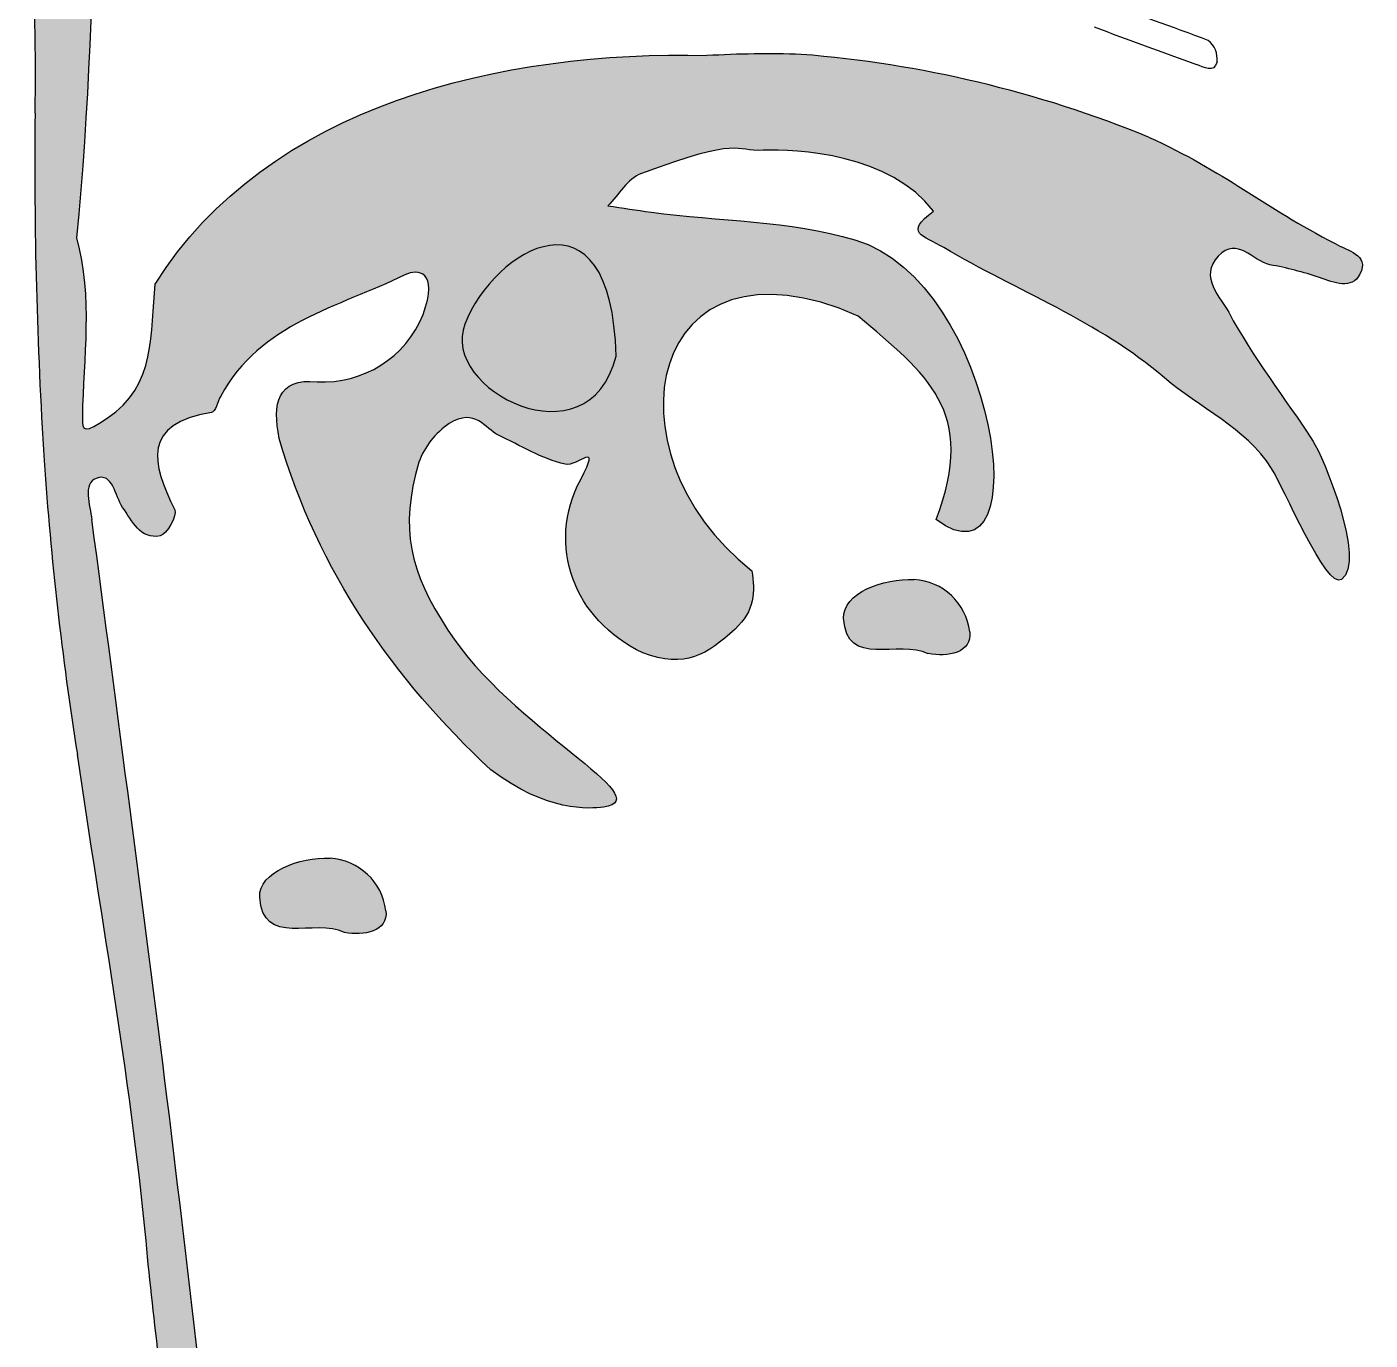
# Model space of a CAD drawing. Extents: x 0 to 482, y -61 to 277.
# Drawn here: x 355.99 to 368.28, y 239.45 to 251.47 of the extents above; entities that cross this region are included whole.
import ezdxf

# ---------------------------------------------------------------- set-up
doc = ezdxf.new("R2010")
doc.units = 0
doc.layers.add('weight - ina 2', color=7, linetype='CONTINUOUS', lineweight=25, true_color=0x000000)

msp = doc.modelspace()

# ---------------------------------------------------------------- hatches: boundary and pattern name
at = {"layer": 'weight - ina 2', "true_color": 0x0000ff}
h = msp.add_hatch(color=5, dxfattribs=at)
edge = h.paths.add_edge_path()
edge.add_spline(control_points=[(367.36455423999996, 249.2899607631566), (367.20719615999997, 249.32333974982328), (367.06652757333325, 249.55341633648996), (366.8912878933333, 249.36983190982326)], knot_values=[0, 0, 0, 0, 1, 1, 1, 1], degree=3, periodic=0)
edge.add_spline(control_points=[(366.8912878933333, 249.36983190982326), (366.7088955733333, 249.17909484315663), (366.91751424, 248.98597356315662), (366.9866564266667, 248.85484182982327)], knot_values=[0, 0, 0, 0, 1, 1, 1, 1], degree=3, periodic=0)
edge.add_spline(control_points=[(366.9866564266667, 248.85484182982327), (367.20719615999997, 248.44118081648995), (367.50283861333327, 248.0680514298233), (367.7603336533333, 247.67346412315663)], knot_values=[0, 0, 0, 0, 1, 1, 1, 1], degree=3, periodic=0)
edge.add_spline(control_points=[(367.7603336533333, 247.67346412315663), (367.84378111999996, 247.54590870982332), (368.25267370666666, 246.5731496698233), (368.01902079999996, 246.40744684315663)], knot_values=[0, 0, 0, 0, 1, 1, 1, 1], degree=3, periodic=0)
edge.add_spline(control_points=[(368.01902079999996, 246.40744684315663), (367.88312063999996, 246.31088620315663), (367.4801885866666, 247.26933996315665), (367.38005162666667, 247.42431382982332)], knot_values=[0, 0, 0, 0, 1, 1, 1, 1], degree=3, periodic=0)
edge.add_spline(control_points=[(367.38005162666667, 247.42431382982332), (367.1309013333333, 247.80936428315664), (366.72081663999995, 247.97625921648995), (366.39894784, 248.2540200698233)], knot_values=[0, 0, 0, 0, 1, 1, 1, 1], degree=3, periodic=0)
edge.add_spline(control_points=[(366.39894784, 248.2540200698233), (365.79097343999996, 248.77735489648992), (365.0506752, 249.05034732315661), (364.37832704, 249.4473188431566)], knot_values=[0, 0, 0, 0, 1, 1, 1, 1], degree=3, periodic=0)
edge.add_spline(control_points=[(364.37832704, 249.4473188431566), (364.1887820799999, 249.5593768698233), (364.01235029333327, 249.57845057648996), (364.2841506133333, 249.7799166031566)], knot_values=[0, 0, 0, 0, 1, 1, 1, 1], degree=3, periodic=0)
edge.add_spline(control_points=[(364.2841506133333, 249.7799166031566), (363.9, 250.29999999999998), (363.02409386666665, 250.35451201648996), (362.72606719999993, 250.33782252315663)], knot_values=[0, 0, 0, 0, 1, 1, 1, 1], degree=3, periodic=0)
edge.add_spline(control_points=[(362.72606719999993, 250.33782252315663), (362.4566510933332, 250.32351724315663), (362.53652223999995, 250.46895425648998), (361.6126395733333, 250.12562753649)], knot_values=[0, 0, 0, 0, 1, 1, 1, 1], degree=3, periodic=0)
edge.add_spline(control_points=[(361.6126395733333, 250.12562753649), (361.4826999466666, 250.07675116315664), (361.40640512, 249.93012204315664), (361.30507605333327, 249.82998508315666)], knot_values=[0, 0, 0, 0, 1, 1, 1, 1], degree=3, periodic=0)
edge.add_arc((367.2392082761202, 288.55370839817203), 39.17576639474185, 261.28761049749517, 261.87099843847307)
edge.add_spline(control_points=[(361.69966336, 249.77157185648994), (362.32194304, 249.68693228315664), (362.9644885333332, 249.69766124315666), (363.56650239999993, 249.51884524315665)], knot_values=[0, 0, 0, 0, 1, 1, 1, 1], degree=3, periodic=0)
edge.add_spline(control_points=[(363.56650239999993, 249.51884524315665), (364.86589866666657, 249.13260268315662), (365.26406229333327, 246.24889665649), (364.3091848533333, 246.95700801648997)], knot_values=[0, 0, 0, 0, 1, 1, 1, 1], degree=3, periodic=0)
edge.add_spline(control_points=[(364.3091848533333, 246.95700801648997), (364.68946687999994, 247.95837761648997), (364.2197768533333, 248.28620694982328), (363.59630506666656, 248.82027073649)], knot_values=[0, 0, 0, 0, 1, 1, 1, 1], degree=3, periodic=0)
edge.add_spline(control_points=[(363.59630506666656, 248.82027073649), (361.6722449066666, 249.6702427898233), (361.23593386666664, 247.58047980315663), (362.6223539199999, 246.48851009649)], knot_values=[0, 0, 0, 0, 1, 1, 1, 1], degree=3, periodic=0)
edge.add_spline(control_points=[(362.6223539199999, 246.48851009649), (362.65454079999995, 246.29658092315663), (362.6497723733333, 246.12134124315662), (362.46857216, 245.95563841648996)], knot_values=[0, 0, 0, 0, 1, 1, 1, 1], degree=3, periodic=0)
edge.add_spline(control_points=[(362.46857216, 245.95563841648996), (362.2086929066666, 245.7184091898233), (362.01795583999996, 245.5920458831566), (361.62336853333323, 245.73629078982333)], knot_values=[0, 0, 0, 0, 1, 1, 1, 1], degree=3, periodic=0)
edge.add_spline(control_points=[(361.62336853333323, 245.73629078982333), (360.99155199999996, 246.0438543098233), (360.73763327999995, 246.71858668315664), (361.0559257599999, 247.32536897648998)], knot_values=[0, 0, 0, 0, 1, 1, 1, 1], degree=3, periodic=0)
edge.add_spline(control_points=[(361.0559257599999, 247.32536897648998), (361.2526233599999, 247.6996904698233), (361.02373887999994, 247.43861910982332), (360.9140650666666, 247.4636533498233)], knot_values=[0, 0, 0, 0, 1, 1, 1, 1], degree=3, periodic=0)
edge.add_spline(control_points=[(360.9140650666666, 247.4636533498233), (360.70067797333337, 247.51133761648995), (360.50398037333326, 247.63531670982331), (360.3025143466666, 247.7306852431566)], knot_values=[0, 0, 0, 0, 1, 1, 1, 1], degree=3, periodic=0)
edge.add_spline(control_points=[(360.3025143466666, 247.7306852431566), (360.18211157333326, 247.7879063631566), (360.09389567999995, 247.98579606982327), (359.85189802666656, 247.83559062982332)], knot_values=[0, 0, 0, 0, 1, 1, 1, 1], degree=3, periodic=0)
edge.add_arc((360.2554952729321, 247.23444081698463), 0.7240661811388238, 123.87644320094003, 159.9460110371095)
edge.add_spline(control_points=[(359.5753292799999, 247.48272705648998), (359.3965132799999, 246.87117633648995), (359.4906897066666, 246.4837416698233), (359.83997695999994, 245.94490945648994)], knot_values=[0, 0, 0, 0, 1, 1, 1, 1], degree=3, periodic=0)
edge.add_spline(control_points=[(359.83997695999994, 245.94490945648994), (360.42291712, 245.04486892315666), (361.79264767999996, 244.3987471098233), (361.2633523199999, 244.32483649648998)], knot_values=[0, 0, 0, 0, 1, 1, 1, 1], degree=3, periodic=0)
edge.add_spline(control_points=[(361.2633523199999, 244.32483649648998), (361.1405653333333, 244.30814700315662), (360.7435938133333, 244.27953644315662), (360.2321800533333, 244.6669711098233)], knot_values=[0, 0, 0, 0, 1, 1, 1, 1], degree=3, periodic=0)
edge.add_spline(control_points=[(360.2321800533333, 244.6669711098233), (359.3440605866666, 245.5026378831566), (358.65502293333327, 246.47062849648995), (358.2961988266666, 247.70088257648996)], knot_values=[0, 0, 0, 0, 1, 1, 1, 1], degree=3, periodic=0)
edge.add_spline(control_points=[(358.2961988266666, 247.70088257648996), (358.2330171733333, 248.01679084315666), (358.27712511999994, 248.25402006982333), (358.64310186666665, 248.21944897648996)], knot_values=[0, 0, 0, 0, 1, 1, 1, 1], degree=3, periodic=0)
edge.add_arc((358.7000719466859, 249.2032492767832), 0.9854484364361437, 266.68580721940606, 337.95547753387945)
edge.add_spline(control_points=[(359.6134766933333, 248.83338390982328), (359.7565294933333, 249.23512385648996), (359.5693687466666, 249.25777388315663), (359.44658175999996, 249.19697644315664)], knot_values=[0, 0, 0, 0, 1, 1, 1, 1], degree=3, periodic=0)
edge.add_spline(control_points=[(359.44658175999996, 249.19697644315664), (358.83741525333335, 248.90014188315666), (358.12572757333334, 248.75589697648994), (357.7609429333333, 248.08831724315664)], knot_values=[0, 0, 0, 0, 1, 1, 1, 1], degree=3, periodic=0)
edge.add_spline(control_points=[(357.7609429333333, 248.08831724315664), (357.73233237333335, 248.03705665648994), (357.7132586666666, 247.94407233648997), (357.67749546666664, 247.93811180315663)], knot_values=[0, 0, 0, 0, 1, 1, 1, 1], degree=3, periodic=0)
edge.add_spline(control_points=[(357.67749546666664, 247.93811180315663), (357.0421026133333, 247.83320641649), (357.1243579733333, 247.4767665231566), (357.34012928, 247.04760812315664)], knot_values=[0, 0, 0, 0, 1, 1, 1, 1], degree=3, periodic=0)
edge.add_spline(control_points=[(357.34012928, 247.04760812315664), (357.3651635199999, 246.99753964315664), (357.2674107733333, 246.81872364315663), (357.2066133333333, 246.80799468315664)], knot_values=[0, 0, 0, 0, 1, 1, 1, 1], degree=3, periodic=0)
edge.add_spline(control_points=[(357.2066133333333, 246.80799468315664), (357.0242210133333, 246.77342358982332), (356.9503104, 246.9450869498233), (356.8632866133333, 247.06906604315665)], knot_values=[0, 0, 0, 0, 1, 1, 1, 1], degree=3, periodic=0)
edge.add_spline(control_points=[(356.8632866133333, 247.06906604315665), (356.7905681066666, 247.17277932315662), (356.77864703999995, 247.39212694982328), (356.62128895999996, 247.3349058298233)], knot_values=[0, 0, 0, 0, 1, 1, 1, 1], degree=3, periodic=0)
edge.add_spline(control_points=[(356.62128895999996, 247.3349058298233), (356.4973098666666, 247.28960577648996), (356.56406783999995, 247.08933185648993), (356.58194943999996, 246.95700801648997)], knot_values=[0, 0, 0, 0, 1, 1, 1, 1], degree=3, periodic=0)
edge.add_arc((-433.0038768551653, 141.5247920448598), 796.5938295335378, 7.2208552070704854, 7.605630345109034, ccw=False)
edge.add_arc((-55.828417057254, 191.33227702757642), 416.15404668030124, 6.247752895058682, 6.944994556620486, ccw=False)
edge.add_arc((353.74360488274385, 236.44075337528588), 4.114292017939684, 354.25581927881603, 2.5171028554223085, ccw=False)
edge.add_line((357.83723775999994, 236.0289662031566), (357.47960575999997, 236.0289662031566))
edge.add_spline(control_points=[(357.47960575999997, 236.0289662031566), (357.54755584, 236.6917775098233), (357.2566818133333, 237.34147564315663), (357.2721792, 237.95302636315665)], knot_values=[0, 0, 0, 0, 1, 1, 1, 1], degree=3, periodic=0)
edge.add_spline(control_points=[(357.2721792, 237.95302636315665), (357.2912529066666, 238.72670358982327), (357.1601211733333, 239.45865708315665), (357.0921710933333, 240.20849217648995)], knot_values=[0, 0, 0, 0, 1, 1, 1, 1], degree=3, periodic=0)
edge.add_spline(control_points=[(357.0921710933333, 240.20849217648995), (356.9526946133333, 241.75227030982327), (356.67135744, 243.27459052315663), (356.4496256, 244.80644758982328)], knot_values=[0, 0, 0, 0, 1, 1, 1, 1], degree=3, periodic=0)
edge.add_arc((386.5740493738997, 249.57242513388957), 30.499105719021298, 183.90185897287168, 188.99023563760426, ccw=False)
edge.add_arc((398.82443566750953, 250.2079800935725), 42.76480999540169, 179.37242978102176, 183.6345323246809, ccw=False)
edge.add_spline(control_points=[(356.0621909333333, 250.67638081648997), (356.0836488533333, 251.77192684315662), (355.98708821333327, 252.89131500315662), (356.03596458666664, 253.99162945648996)], knot_values=[0, 0, 0, 0, 1, 1, 1, 1], degree=3, periodic=0)
edge.add_spline(control_points=[(356.03596458666664, 253.99162945648996), (356.0979541333333, 255.38877846982328), (356.3339912533333, 256.77758273649), (356.46035456, 258.17353964315663)], knot_values=[0, 0, 0, 0, 1, 1, 1, 1], degree=3, periodic=0)
edge.add_spline(control_points=[(356.46035456, 258.17353964315663), (356.6260573866666, 260.0129602298233), (356.9896499199999, 261.8142334031566), (357.3723161599999, 263.6166986831566)], knot_values=[0, 0, 0, 0, 1, 1, 1, 1], degree=3, periodic=0)
edge.add_spline(control_points=[(357.3723161599999, 263.6166986831566), (357.48079786666665, 264.13049665649), (357.3723161599999, 264.68124993649), (357.82531669333326, 265.08418198982326)], knot_values=[0, 0, 0, 0, 1, 1, 1, 1], degree=3, periodic=0)
edge.add_spline(control_points=[(357.82531669333326, 265.08418198982326), (358.3713015466666, 267.2991161764899), (358.7790020266666, 266.48013889648996), (358.00651690666666, 264.7575447631566)], knot_values=[0, 0, 0, 0, 1, 1, 1, 1], degree=3, periodic=0)
edge.add_spline(control_points=[(358.00651690666666, 264.7575447631566), (357.39735039999994, 262.67135809648994), (357.10051583999996, 260.52795030982327), (356.8454050133333, 258.3773898831566)], knot_values=[0, 0, 0, 0, 1, 1, 1, 1], degree=3, periodic=0)
edge.add_spline(control_points=[(356.8454050133333, 258.3773898831566), (356.8239470933333, 258.1926133498233), (356.87639978666664, 257.9959157498233), (356.91693141333326, 257.8087550031566)], knot_values=[0, 0, 0, 0, 1, 1, 1, 1], degree=3, periodic=0)
edge.add_spline(control_points=[(356.91693141333326, 257.8087550031566), (356.9395814399999, 257.70384961648995), (356.79414442666666, 257.55364417648997), (356.9526946133333, 257.5119204431566)], knot_values=[0, 0, 0, 0, 1, 1, 1, 1], degree=3, periodic=0)
edge.add_spline(control_points=[(356.9526946133333, 257.5119204431566), (357.0230289066667, 257.4940388431566), (357.1422395733333, 257.62517057648995), (357.22568703999997, 257.7014654031566)], knot_values=[0, 0, 0, 0, 1, 1, 1, 1], degree=3, periodic=0)
edge.add_spline(control_points=[(357.22568703999997, 257.7014654031566), (357.85273514666665, 258.2784450298233), (358.35222783999995, 258.9674826831567), (358.90059690666664, 259.6147966031566)], knot_values=[0, 0, 0, 0, 1, 1, 1, 1], degree=3, periodic=0)
edge.add_spline(control_points=[(358.90059690666664, 259.6147966031566), (359.05676287999995, 259.79957313649), (359.15570773333326, 260.2692631631566), (359.4334685866666, 260.0296497231566)], knot_values=[0, 0, 0, 0, 1, 1, 1, 1], degree=3, periodic=0)
edge.add_spline(control_points=[(359.4334685866666, 260.0296497231566), (359.5789056, 259.90328641648995), (359.68261887999995, 259.29292780315666), (359.33929215999996, 259.0402011898233)], knot_values=[0, 0, 0, 0, 1, 1, 1, 1], degree=3, periodic=0)
edge.add_spline(control_points=[(359.33929215999996, 259.0402011898233), (358.4166016, 258.3630846031566), (357.80981930666667, 257.3879413498233), (356.9777288533333, 256.6297615098233)], knot_values=[0, 0, 0, 0, 1, 1, 1, 1], degree=3, periodic=0)
edge.add_spline(control_points=[(356.9777288533333, 256.6297615098233), (356.54976256, 254.33614828315666), (356.67493376, 251.8577585231566), (356.4412808533333, 249.5379189498233)], knot_values=[0, 0, 0, 0, 1, 1, 1, 1], degree=3, periodic=0)
edge.add_spline(control_points=[(356.4412808533333, 249.5379189498233), (356.59267839999995, 248.98597356315662), (356.50327039999996, 248.44118081648995), (356.49492565333327, 247.89877228315663)], knot_values=[0, 0, 0, 0, 1, 1, 1, 1], degree=3, periodic=0)
edge.add_spline(control_points=[(356.49492565333327, 247.89877228315663), (356.49254144, 247.75095105648998), (356.51757567999994, 247.7521431631566), (356.7214259199999, 247.88446700315666)], knot_values=[0, 0, 0, 0, 1, 1, 1, 1], degree=3, periodic=0)
edge.add_spline(control_points=[(356.7214259199999, 247.88446700315666), (357.17800277333333, 248.18010945648996), (357.1136290133333, 248.6796021498233), (357.1625053866666, 249.11352897648996)], knot_values=[0, 0, 0, 0, 1, 1, 1, 1], degree=3, periodic=0)
edge.add_spline(control_points=[(357.1625053866666, 249.11352897648996), (358.18056448, 250.75148353648996), (360.35258282666666, 251.25812886982328), (362.21107712, 251.2044840698233)], knot_values=[0, 0, 0, 0, 1, 1, 1, 1], degree=3, periodic=0)
edge.add_arc((362.7767020504341, 241.53269048001496), 9.688318884398164, 88.23351877536885, 93.34695422948937, ccw=False)
edge.add_arc((362.2274003673042, 240.60621357060032), 10.644021382771152, 67.77461982448943, 85.43069994675966, ccw=False)
edge.add_spline(control_points=[(366.2535108266666, 250.45941740315664), (366.95327743999997, 250.1411249231566), (367.3037568, 249.82044822982328), (367.96179968, 249.4842741498233)], knot_values=[0, 0, 0, 0, 1, 1, 1, 1], degree=3, periodic=0)
edge.add_spline(control_points=[(367.96179968, 249.4842741498233), (368.06551296, 249.4187082831566), (368.28128426666666, 249.38771350982327), (368.18710784, 249.20412908315663)], knot_values=[0, 0, 0, 0, 1, 1, 1, 1], degree=3, periodic=0)
edge.add_spline(control_points=[(368.18710784, 249.20412908315663), (368.1143893333333, 249.06107628315664), (367.95226282666664, 249.1230658298233), (367.81636266666663, 249.1731343098233)], knot_values=[0, 0, 0, 0, 1, 1, 1, 1], degree=3, periodic=0)
edge.add_arc((366.8156262296356, 246.23500250810795), 3.103883358093988, 71.19100437354807, 79.81354831025533)
h = msp.add_hatch(color=5, dxfattribs=at)
edge = h.paths.add_edge_path()
edge.add_line((364.23765845333327, 245.73033025648996), (364.23765845333327, 245.7291381498233))
edge.add_spline(control_points=[(364.23765845333327, 245.7291381498233), (363.96705023999994, 245.86265409649), (363.48782335999994, 245.58966166982333), (363.4627891199999, 246.05339116315665)], knot_values=[0, 0, 0, 0, 1, 1, 1, 1], degree=3, periodic=0)
edge.add_spline(control_points=[(363.4627891199999, 246.05339116315665), (363.45086805333335, 246.28346774982333), (363.82876586666663, 246.42294422982332), (364.1065267199999, 246.4086389498233)], knot_values=[0, 0, 0, 0, 1, 1, 1, 1], degree=3, periodic=0)
edge.add_arc((364.0765576951918, 245.86550765800442), 0.5439574823465596, 6.746718843751694, 86.8417228164916, ccw=False)
edge.add_spline(control_points=[(364.61674837333334, 245.9294120698233), (364.6405905066666, 245.73748289648995), (364.4128981333332, 245.69456705648997), (364.23765845333327, 245.73033025648996)], knot_values=[0, 0, 0, 0, 1, 1, 1, 1], degree=3, periodic=0)
h = msp.add_hatch(color=5, dxfattribs=at)
edge = h.paths.add_edge_path()
edge.add_spline(control_points=[(358.8934442666666, 243.17683777648995), (358.6228360533333, 243.31035372315662), (358.14360917333323, 243.03736129648996), (358.1185749333333, 243.50109078982328)], knot_values=[0, 0, 0, 0, 1, 1, 1, 1], degree=3, periodic=0)
edge.add_spline(control_points=[(358.1185749333333, 243.50109078982328), (358.1066538666666, 243.73116737649), (358.4845516799999, 243.87064385648995), (358.7623125333332, 243.85633857648997)], knot_values=[0, 0, 0, 0, 1, 1, 1, 1], degree=3, periodic=0)
edge.add_arc((358.7323435085252, 243.31320728467108), 0.543957482346575, 6.746718843754763, 86.84172281649046, ccw=False)
edge.add_spline(control_points=[(359.27253418666663, 243.37711169648995), (359.2963763199999, 243.18518252315664), (359.0686839466666, 243.14226668315666), (358.8934442666666, 243.17802988315663)], knot_values=[0, 0, 0, 0, 1, 1, 1, 1], degree=3, periodic=0)
edge.add_line((358.8934442666666, 243.17802988315663), (358.8934442666666, 243.17683777648995))

# ---------------------------------------------------------------- linework, layer by layer
at = {"layer": 'weight - ina 2', "color": 5, "true_color": 0x0000ff, "flags": 128}
for points in [[(364.23765845333327, 245.73033025648996), (364.23765845333327, 245.7291381498233)], [(358.8934442666666, 243.17802988315663), (358.8934442666666, 243.17683777648995)]]:
    msp.add_lwpolyline(points, dxfattribs=at)
at = {"layer": 'weight - ina 2', "color": 5, "true_color": 0x0000ff}
for centre, radius, start, end in [((357.7792690376559, 227.50860170240537), 25.484648621099804, 69.27391522102126, 71.62898591426877), ((384.0205098507533, 299.86671423083845), 51.73067321676592, 249.3239057463914, 250.42919209812334), ((366.66305219095614, 251.1719995391077), 0.2187773426140203, 353.8219511523243, 51.81411632123449), ((362.7767020504341, 241.53269048001496), 9.688318884398164, 88.23351877536882, 93.34695422948933), ((362.2274003673042, 240.60621357060032), 10.644021382771152, 67.77461982448946, 85.43069994675965), ((398.82443566750953, 250.2079800935725), 42.76480999540169, 179.37242978102176, 183.63453232468092), ((367.2392082761202, 288.55370839817203), 39.17576639474185, 261.28761049749517, 261.87099843847307), ((366.8156262296356, 246.23500250810795), 3.103883358093988, 71.19100437354807, 79.81354831025533), ((358.7000719466859, 249.2032492767832), 0.9854484364361437, 266.68580721940606, 337.95547753387945), ((360.2554952729321, 247.23444081698463), 0.7240661811388238, 123.87644320094003, 159.9460110371095), ((386.5740493738997, 249.57242513388957), 30.499105719021298, 183.90185897287165, 188.99023563760426), ((-433.0038768551653, 141.5247920448598), 796.5938295335378, 7.220855207070434, 7.605630345109054), ((364.0765576951918, 245.86550765800442), 0.5439574823465596, 6.7467188437517045, 86.84172281649155), ((358.7323435085252, 243.31320728467108), 0.543957482346575, 6.746718843754736, 86.84172281649047), ((-55.828417057254, 191.33227702757642), 416.15404668030124, 6.247752895058714, 6.944994556620456)]:
    msp.add_arc(centre, radius, start, end, dxfattribs=at)
for points in [[(356.9777288533333, 256.6297615098233), (356.54976256, 254.33614828315666), (356.67493376, 251.8577585231566), (356.4412808533333, 249.5379189498233)], [(356.0621909333333, 250.67638081648997), (356.0836488533333, 251.77192684315662), (355.98708821333327, 252.89131500315662), (356.03596458666664, 253.99162945648996)], [(357.1625053866666, 249.11352897648996), (358.18056448, 250.75148353648996), (360.35258282666666, 251.25812886982328), (362.21107712, 251.2044840698233)], [(366.8805589333333, 251.14845505648998), (366.8519483733333, 251.0363970298233), (366.75777194666665, 251.1007707898233), (366.69220607999995, 251.12461292315663)], [(362.72606719999993, 250.33782252315663), (362.4566510933332, 250.32351724315663), (362.53652223999995, 250.46895425648998), (361.6126395733333, 250.12562753649)], [(366.2535108266666, 250.45941740315664), (366.95327743999997, 250.1411249231566), (367.3037568, 249.82044822982328), (367.96179968, 249.4842741498233)], [(364.2841506133333, 249.7799166031566), (363.9, 250.29999999999998), (363.02409386666665, 250.35451201648996), (362.72606719999993, 250.33782252315663)], [(361.3801787733333, 248.4531018831566), (361.33845504, 250.08032748315662), (360.26198271999993, 249.43182145648996), (359.99614293333326, 248.74755222982327)], [(361.6126395733333, 250.12562753649), (361.4826999466666, 250.07675116315664), (361.40640512, 249.93012204315664), (361.30507605333327, 249.82998508315666)], [(361.69966336, 249.77157185648994), (362.32194304, 249.68693228315664), (362.9644885333332, 249.69766124315666), (363.56650239999993, 249.51884524315665)], [(364.37832704, 249.4473188431566), (364.1887820799999, 249.5593768698233), (364.01235029333327, 249.57845057648996), (364.2841506133333, 249.7799166031566)], [(363.59630506666656, 248.82027073649), (361.6722449066666, 249.6702427898233), (361.23593386666664, 247.58047980315663), (362.6223539199999, 246.48851009649)], [(356.4412808533333, 249.5379189498233), (356.59267839999995, 248.98597356315662), (356.50327039999996, 248.44118081648995), (356.49492565333327, 247.89877228315663)], [(363.56650239999993, 249.51884524315665), (364.86589866666657, 249.13260268315662), (365.26406229333327, 246.24889665649), (364.3091848533333, 246.95700801648997)], [(367.36455423999996, 249.2899607631566), (367.20719615999997, 249.32333974982328), (367.06652757333325, 249.55341633648996), (366.8912878933333, 249.36983190982326)], [(367.96179968, 249.4842741498233), (368.06551296, 249.4187082831566), (368.28128426666666, 249.38771350982327), (368.18710784, 249.20412908315663)], [(366.39894784, 248.2540200698233), (365.79097343999996, 248.77735489648992), (365.0506752, 249.05034732315661), (364.37832704, 249.4473188431566)], [(366.8912878933333, 249.36983190982326), (366.7088955733333, 249.17909484315663), (366.91751424, 248.98597356315662), (366.9866564266667, 248.85484182982327)], [(359.6134766933333, 248.83338390982328), (359.7565294933333, 249.23512385648996), (359.5693687466666, 249.25777388315663), (359.44658175999996, 249.19697644315664)], [(368.18710784, 249.20412908315663), (368.1143893333333, 249.06107628315664), (367.95226282666664, 249.1230658298233), (367.81636266666663, 249.1731343098233)], [(356.7214259199999, 247.88446700315666), (357.17800277333333, 248.18010945648996), (357.1136290133333, 248.6796021498233), (357.1625053866666, 249.11352897648996)], [(359.44658175999996, 249.19697644315664), (358.83741525333335, 248.90014188315666), (358.12572757333334, 248.75589697648994), (357.7609429333333, 248.08831724315664)], [(366.9866564266667, 248.85484182982327), (367.20719615999997, 248.44118081648995), (367.50283861333327, 248.0680514298233), (367.7603336533333, 247.67346412315663)], [(359.99614293333326, 248.74755222982327), (359.76368213333336, 248.14792257648998), (361.13102847999994, 247.45054017648994), (361.3801787733333, 248.4531018831566)], [(364.3091848533333, 246.95700801648997), (364.68946687999994, 247.95837761648997), (364.2197768533333, 248.28620694982328), (363.59630506666656, 248.82027073649)], [(358.2961988266666, 247.70088257648996), (358.2330171733333, 248.01679084315666), (358.27712511999994, 248.25402006982333), (358.64310186666665, 248.21944897648996)], [(367.38005162666667, 247.42431382982332), (367.1309013333333, 247.80936428315664), (366.72081663999995, 247.97625921648995), (366.39894784, 248.2540200698233)], [(357.7609429333333, 248.08831724315664), (357.73233237333335, 248.03705665648994), (357.7132586666666, 247.94407233648997), (357.67749546666664, 247.93811180315663)], [(360.3025143466666, 247.7306852431566), (360.18211157333326, 247.7879063631566), (360.09389567999995, 247.98579606982327), (359.85189802666656, 247.83559062982332)], [(356.49492565333327, 247.89877228315663), (356.49254144, 247.75095105648998), (356.51757567999994, 247.7521431631566), (356.7214259199999, 247.88446700315666)], [(357.67749546666664, 247.93811180315663), (357.0421026133333, 247.83320641649), (357.1243579733333, 247.4767665231566), (357.34012928, 247.04760812315664)], [(360.9140650666666, 247.4636533498233), (360.70067797333337, 247.51133761648995), (360.50398037333326, 247.63531670982331), (360.3025143466666, 247.7306852431566)], [(360.2321800533333, 244.6669711098233), (359.3440605866666, 245.5026378831566), (358.65502293333327, 246.47062849648995), (358.2961988266666, 247.70088257648996)], [(361.0559257599999, 247.32536897648998), (361.2526233599999, 247.6996904698233), (361.02373887999994, 247.43861910982332), (360.9140650666666, 247.4636533498233)], [(367.7603336533333, 247.67346412315663), (367.84378111999996, 247.54590870982332), (368.25267370666666, 246.5731496698233), (368.01902079999996, 246.40744684315663)], [(359.5753292799999, 247.48272705648998), (359.3965132799999, 246.87117633648995), (359.4906897066666, 246.4837416698233), (359.83997695999994, 245.94490945648994)], [(356.8632866133333, 247.06906604315665), (356.7905681066666, 247.17277932315662), (356.77864703999995, 247.39212694982328), (356.62128895999996, 247.3349058298233)], [(368.01902079999996, 246.40744684315663), (367.88312063999996, 246.31088620315663), (367.4801885866666, 247.26933996315665), (367.38005162666667, 247.42431382982332)], [(356.62128895999996, 247.3349058298233), (356.4973098666666, 247.28960577648996), (356.56406783999995, 247.08933185648993), (356.58194943999996, 246.95700801648997)], [(361.62336853333323, 245.73629078982333), (360.99155199999996, 246.0438543098233), (360.73763327999995, 246.71858668315664), (361.0559257599999, 247.32536897648998)], [(357.2066133333333, 246.80799468315664), (357.0242210133333, 246.77342358982332), (356.9503104, 246.9450869498233), (356.8632866133333, 247.06906604315665)], [(357.34012928, 247.04760812315664), (357.3651635199999, 246.99753964315664), (357.2674107733333, 246.81872364315663), (357.2066133333333, 246.80799468315664)], [(362.6223539199999, 246.48851009649), (362.65454079999995, 246.29658092315663), (362.6497723733333, 246.12134124315662), (362.46857216, 245.95563841648996)], [(363.4627891199999, 246.05339116315665), (363.45086805333335, 246.28346774982333), (363.82876586666663, 246.42294422982332), (364.1065267199999, 246.4086389498233)], [(364.23765845333327, 245.7291381498233), (363.96705023999994, 245.86265409649), (363.48782335999994, 245.58966166982333), (363.4627891199999, 246.05339116315665)], [(359.83997695999994, 245.94490945648994), (360.42291712, 245.04486892315666), (361.79264767999996, 244.3987471098233), (361.2633523199999, 244.32483649648998)], [(362.46857216, 245.95563841648996), (362.2086929066666, 245.7184091898233), (362.01795583999996, 245.5920458831566), (361.62336853333323, 245.73629078982333)], [(364.61674837333334, 245.9294120698233), (364.6405905066666, 245.73748289648995), (364.4128981333332, 245.69456705648997), (364.23765845333327, 245.73033025648996)], [(357.0921710933333, 240.20849217648995), (356.9526946133333, 241.75227030982327), (356.67135744, 243.27459052315663), (356.4496256, 244.80644758982328)], [(361.2633523199999, 244.32483649648998), (361.1405653333333, 244.30814700315662), (360.7435938133333, 244.27953644315662), (360.2321800533333, 244.6669711098233)], [(358.1185749333333, 243.50109078982328), (358.1066538666666, 243.73116737649), (358.4845516799999, 243.87064385648995), (358.7623125333332, 243.85633857648997)], [(358.8934442666666, 243.17683777648995), (358.6228360533333, 243.31035372315662), (358.14360917333323, 243.03736129648996), (358.1185749333333, 243.50109078982328)], [(359.27253418666663, 243.37711169648995), (359.2963763199999, 243.18518252315664), (359.0686839466666, 243.14226668315666), (358.8934442666666, 243.17802988315663)], [(357.2721792, 237.95302636315665), (357.2912529066666, 238.72670358982327), (357.1601211733333, 239.45865708315665), (357.0921710933333, 240.20849217648995)]]:
    msp.add_open_spline(points, degree=3, dxfattribs=at)

doc.saveas('drawing.dxf')
